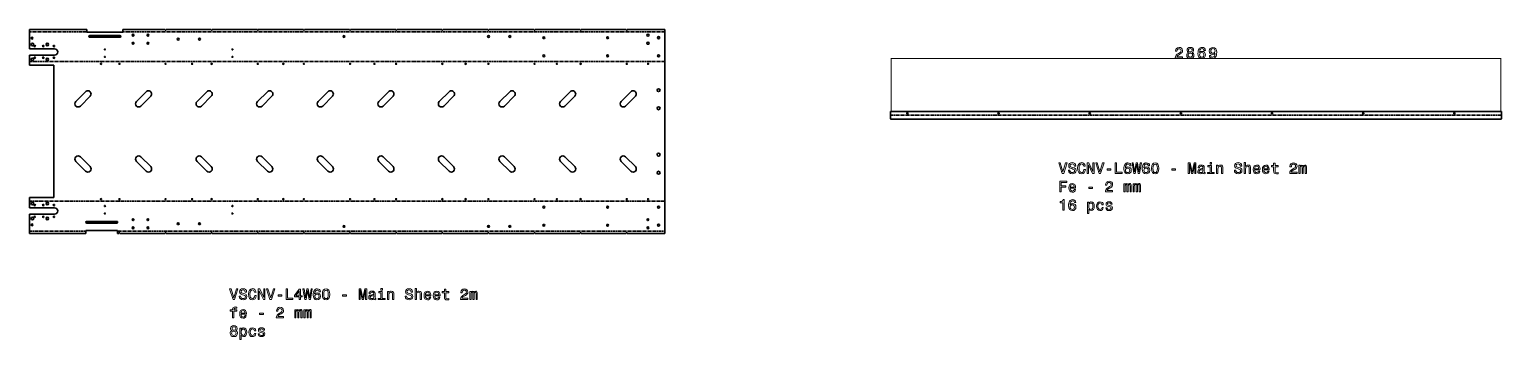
# Model space of a CAD drawing. Extents: x -6853 to 6025, y 489 to 1946.
# Drawn here: x -900 to 6025, y 489 to 1946 of the extents above; entities that cross this region are included whole.
import ezdxf

# ---------------------------------------------------------------- set-up
doc = ezdxf.new("R2010")
doc.units = 0
doc.linetypes.add('AXES', pattern=[24, 15, -3, 3, -3])

msp = doc.modelspace()

# ---------------------------------------------------------------- linework, layer by layer
at = {"color": 7, "lineweight": 35}
for p, q in [((-900.5, 1945.9), (-900.5, 1855.3)), ((-900.5, 1945.9), (-630.5, 1945.9)), ((-460.5, 1945.9), (-262.3, 1945.9)), ((-257.7, 1945.9), (-45.3, 1945.9)), ((-40.7, 1945.9), (171.7, 1945.9)), ((176.3, 1945.9), (388.7, 1945.9)), ((393.3, 1945.9), (605.7, 1945.9)), ((610.3, 1945.9), (822.7, 1945.9)), ((827.3, 1945.9), (1039.7, 1945.9)), ((1044.3, 1945.9), (1256.7, 1945.9)), ((1261.3, 1945.9), (1473.7, 1945.9)), ((1478.3, 1945.9), (1690.7, 1945.9)), ((1695.3, 1945.9), (1907.7, 1945.9)), ((1912.3, 1945.9), (2089.5, 1945.9)), ((2089.5, 987.3), (2089.5, 1945.9)), ((-630.5, 1932.8), (-460.5, 1932.8)), ((-616.2, 1917.8), (-474.8, 1917.8)), ((-616.2, 1909.3), (-474.8, 1909.3)), ((-900.5, 1855.3), (-782.5, 1855.3)), ((-900.5, 1825.3), (-782.5, 1825.3)), ((-900.5, 1825.3), (-900.5, 1777.6)), ((-900.5, 1777.6), (-785.5, 1777.6)), ((-785.5, 1777.6), (-785.5, 1155.6)), ((-682.1, 1607.2), (-636.1, 1653.2)), ((-660.9, 1586), (-614.9, 1632)), ((-397.1, 1607.2), (-351.1, 1653.2)), ((-375.9, 1586), (-329.9, 1632)), ((-112.1, 1607.2), (-66.1, 1653.2)), ((-90.9, 1586), (-44.9, 1632)), ((172.9, 1607.2), (218.9, 1653.2)), ((194.1, 1586), (240.1, 1632)), ((457.9, 1607.2), (503.9, 1653.2)), ((479.1, 1586), (525.1, 1632)), ((742.9, 1607.2), (788.9, 1653.2)), ((764.1, 1586), (810.1, 1632)), ((1027.9, 1607.2), (1073.9, 1653.2)), ((1049.1, 1586), (1095.1, 1632)), ((1312.9, 1607.2), (1358.9, 1653.2)), ((1334.1, 1586), (1380.1, 1632)), ((1597.9, 1607.2), (1643.9, 1653.2)), ((1619.1, 1586), (1665.1, 1632)), ((1882.9, 1607.2), (1928.9, 1653.2)), ((1904.1, 1586), (1950.1, 1632)), ((3150.4, 1558.2), (3150.4, 1528)), ((6022.4, 1561.2), (3153.4, 1561.2)), ((6022.4, 1525), (3153.4, 1525)), ((6025.4, 1528), (6025.4, 1558.2)), ((-682.1, 1326), (-636.1, 1280)), ((-660.9, 1347.2), (-614.9, 1301.2)), ((-397.1, 1326), (-351.1, 1280)), ((-375.9, 1347.2), (-329.9, 1301.2)), ((-112.1, 1326), (-66.1, 1280)), ((-90.9, 1347.2), (-44.9, 1301.2)), ((172.9, 1326), (218.9, 1280)), ((194.1, 1347.2), (240.1, 1301.2)), ((457.9, 1326), (503.9, 1280)), ((479.1, 1347.2), (525.1, 1301.2)), ((742.9, 1326), (788.9, 1280)), ((764.1, 1347.2), (810.1, 1301.2)), ((1027.9, 1326), (1073.9, 1280)), ((1049.1, 1347.2), (1095.1, 1301.2)), ((1312.9, 1326), (1358.9, 1280)), ((1334.1, 1347.2), (1380.1, 1301.2)), ((1597.9, 1326), (1643.9, 1280)), ((1619.1, 1347.2), (1665.1, 1301.2)), ((1882.9, 1326), (1928.9, 1280)), ((1904.1, 1347.2), (1950.1, 1301.2)), ((-900.5, 1155.6), (-785.5, 1155.6)), ((-900.5, 1155.6), (-900.5, 1107.9)), ((-900.5, 1107.9), (-782.5, 1107.9)), ((-900.5, 1077.9), (-782.5, 1077.9)), ((-900.5, 1077.9), (-900.5, 987.3)), ((-631.2, 1043.9), (-489.8, 1043.9)), ((-900.5, 987.3), (-635.5, 987.3)), ((-485.5, 1000.4), (-635.5, 1000.4)), ((-631.2, 1035.4), (-489.8, 1035.4)), ((-262.3, 987.3), (-474.7, 987.3)), ((-45.3, 987.3), (-257.7, 987.3)), ((171.7, 987.3), (-40.7, 987.3)), ((388.7, 987.3), (176.3, 987.3)), ((605.7, 987.3), (393.3, 987.3)), ((822.7, 987.3), (610.3, 987.3)), ((1039.7, 987.3), (827.3, 987.3)), ((1256.7, 987.3), (1044.3, 987.3)), ((1473.7, 987.3), (1261.3, 987.3)), ((1690.7, 987.3), (1478.3, 987.3)), ((1907.7, 987.3), (1695.3, 987.3)), ((2089.5, 987.3), (1912.3, 987.3))]:
    msp.add_line(p, q, dxfattribs=at)
at = {"color": 7, "lineweight": 35, "ltscale": 0.329086}
for p, q in [((-630.5, 1932.8), (-630.5, 1945.9)), ((-460.5, 1945.9), (-460.5, 1932.8)), ((-635.5, 987.3), (-635.5, 1000.4)), ((-485.5, 1000.4), (-485.5, 987.3))]:
    msp.add_line(p, q, dxfattribs=at)
at = {"color": 1, "linetype": 'AXES', "lineweight": 35}
for p, q in [((-630.5, 1934.8), (-900.5, 1934.8)), ((2089.5, 1934.8), (-460.5, 1934.8)), ((2089.5, 1794.7), (-900.5, 1794.7)), ((3150.4, 1543.1), (6025.4, 1543.1)), ((-900.5, 1138.5), (2089.5, 1138.5)), ((-900.5, 998.4), (-635.5, 998.4)), ((-485.5, 998.4), (2089.5, 998.4))]:
    msp.add_line(p, q, dxfattribs=at)
at = {"color": 7, "lineweight": 13}
for p, q in [((3153.4, 1560.2), (3153.4, 1811.3)), ((3153.4, 1809.3), (6022.4, 1809.3)), ((6022.4, 1560.2), (6022.4, 1811.3))]:
    msp.add_line(p, q, dxfattribs=at)
at = {"color": 7, "lineweight": 35, "ltscale": 0.155222}
msp.add_line((-479.3, 987.3), (-485.5, 987.3), dxfattribs=at)
at = {"color": 7, "lineweight": 13}
for points in [[(3155.3, 1809.8), (3153.4, 1809.3), (3155.3, 1808.7)], [(6020.5, 1808.7), (6022.4, 1809.3), (6020.5, 1809.8)]]:
    msp.add_lwpolyline(points, dxfattribs=at)
for points in [[(4490.3, 1811.3), (4524.6, 1811.3), (4524.6, 1817.5), (4497.5, 1817.5), (4499, 1820.8), (4501.6, 1823.6), (4509.6, 1828.8), (4513.8, 1830.9), (4518.6, 1834), (4522, 1837.6), (4523.9, 1841.9), (4524.6, 1846.7), (4523.4, 1852.8), (4520, 1857.5), (4514.8, 1860.5), (4508.1, 1861.6), (4501.2, 1860.4), (4496, 1857), (4492.6, 1851.6), (4491.4, 1844.5), (4491.4, 1843.5), (4498, 1843.5), (4498, 1844), (4498.6, 1848.9), (4500.6, 1852.5), (4503.7, 1854.8), (4507.8, 1855.6), (4511.9, 1854.9), (4515, 1853.1), (4517.1, 1850.3), (4517.8, 1846.8), (4517.3, 1843.5), (4515.9, 1840.7), (4513.6, 1838.2), (4510.4, 1836), (4506.2, 1833.7), (4499.1, 1829.3), (4494.2, 1824.5), (4491.2, 1818.7), (4490.3, 1811.5)], [(4552.3, 1838.2), (4548.6, 1836.2), (4546.1, 1833.4), (4544.5, 1829.8), (4544, 1825.6), (4545.1, 1819.2), (4548.5, 1814.2), (4553.9, 1811), (4561.2, 1809.8), (4568.5, 1811), (4573.9, 1814.2), (4577.2, 1819.2), (4578.4, 1825.6), (4577.9, 1829.8), (4576.3, 1833.4), (4573.7, 1836.2), (4570.1, 1838.2), (4573, 1839.9), (4575, 1842.3), (4576.3, 1845.2), (4576.7, 1848.7), (4575.5, 1853.8), (4572.5, 1857.9), (4567.6, 1860.6), (4561.2, 1861.6), (4554.7, 1860.6), (4549.8, 1857.9), (4546.7, 1853.8), (4545.7, 1848.7), (4546, 1845.2), (4547.2, 1842.3)], [(4550.9, 1825.7), (4551.6, 1829.6), (4553.6, 1832.4), (4556.9, 1834.3), (4561.2, 1835), (4565.5, 1834.3), (4568.7, 1832.4), (4570.8, 1829.6), (4571.5, 1825.7), (4570.8, 1821.6), (4568.7, 1818.5), (4565.5, 1816.5), (4561.2, 1815.9), (4556.9, 1816.5), (4553.6, 1818.5), (4551.6, 1821.6)], [(4552.5, 1848.1), (4553.1, 1851.3), (4554.8, 1853.8), (4557.5, 1855.3), (4561.2, 1855.9), (4564.8, 1855.3), (4567.6, 1853.8), (4569.3, 1851.3), (4569.9, 1848.1), (4569.3, 1844.9), (4567.6, 1842.4), (4564.8, 1840.7), (4561.2, 1840.2), (4557.5, 1840.8), (4554.8, 1842.4), (4553.1, 1844.9)], [(4631.9, 1847.8), (4630.5, 1853.6), (4627.3, 1857.9), (4622.4, 1860.7), (4616.1, 1861.6), (4611.8, 1861.1), (4608.2, 1859.7), (4604.9, 1857.5), (4602.2, 1854.3), (4600, 1850.4), (4598.4, 1845.5), (4597.4, 1839.9), (4597.1, 1833.4), (4598.3, 1823.2), (4601.8, 1815.8), (4607.5, 1811.3), (4615.3, 1809.8), (4622.3, 1811.1), (4627.6, 1814.5), (4631.1, 1819.8), (4632.3, 1826.6), (4631.1, 1833.4), (4627.8, 1838.7), (4622.7, 1842), (4616.3, 1843.2), (4609.5, 1841.7), (4604.4, 1837.6), (4605.4, 1845.5), (4607.7, 1851.2), (4611.3, 1854.6), (4616.2, 1855.8), (4619.8, 1855.2), (4622.5, 1853.7), (4624.3, 1851.2), (4625.2, 1847.8)], [(4625.3, 1826.5), (4624.5, 1822), (4622.5, 1818.5), (4619.3, 1816.2), (4615.2, 1815.5), (4611, 1816.2), (4607.7, 1818.5), (4605.7, 1821.9), (4605, 1826.5), (4605.7, 1830.9), (4607.7, 1834.3), (4611.1, 1836.5), (4615.5, 1837.3), (4619.4, 1836.5), (4622.5, 1834.4), (4624.5, 1831)], [(4650.7, 1823.6), (4651.7, 1818), (4654.8, 1813.6), (4659.7, 1810.8), (4666.2, 1809.8), (4670.5, 1810.3), (4674.3, 1811.6), (4677.5, 1813.8), (4680.3, 1817), (4682.4, 1821), (4684, 1825.9), (4685, 1831.5), (4685.3, 1838), (4684.1, 1848.1), (4680.6, 1855.6), (4674.9, 1860), (4667.2, 1861.6), (4660.2, 1860.3), (4654.8, 1856.9), (4651.4, 1851.5), (4650.2, 1844.8), (4651.4, 1837.9), (4654.8, 1832.7), (4659.8, 1829.3), (4666.2, 1828.3), (4673, 1829.6), (4678.1, 1833.8), (4677, 1825.8), (4674.7, 1820.1), (4671.1, 1816.7), (4666.3, 1815.7), (4662.6, 1816.2), (4659.8, 1817.7), (4658, 1820.3), (4657.3, 1823.6)], [(4657.2, 1844.9), (4657.9, 1849.4), (4660, 1852.9), (4663.1, 1855.1), (4667.2, 1855.9), (4671.5, 1855.1), (4674.7, 1852.9), (4676.7, 1849.4), (4677.5, 1845), (4676.7, 1840.4), (4674.7, 1837), (4671.4, 1835), (4667, 1834.2), (4663.1, 1835), (4660, 1837), (4657.9, 1840.4)], [(3974.6, 1318.9), (3962.1, 1276.3), (3949.2, 1318.9), (3942.3, 1318.9), (3958.5, 1268.8), (3965.7, 1268.8), (3981.5, 1318.9)], [(3994.1, 1285.3), (3987.5, 1285.3), (3989, 1277.6), (3992.6, 1272), (3998.1, 1268.6), (4005.6, 1267.4), (4013, 1268.6), (4018.6, 1271.7), (4022.1, 1276.7), (4023.4, 1283.3), (4022.3, 1289.2), (4019.3, 1293), (4014.4, 1295.5), (4007.8, 1297.4), (4002.2, 1298.8), (3998.5, 1300.3), (3996.5, 1302.6), (3995.8, 1306.3), (3996.5, 1309.5), (3998.3, 1311.9), (4001.2, 1313.6), (4005.2, 1314.2), (4009.2, 1313.5), (4012.4, 1311.5), (4014.5, 1308.3), (4015.5, 1303.9), (4022, 1303.9), (4022, 1304), (4020.9, 1310.8), (4017.5, 1315.8), (4012.2, 1319), (4005, 1320.1), (3998.5, 1319), (3993.4, 1316), (3990.2, 1311.3), (3989, 1305.2), (3990, 1299.8), (3992.7, 1296.2), (3997, 1293.7), (4002.9, 1291.8), (4008.8, 1290.2), (4013.2, 1288.6), (4015.8, 1286.3), (4016.8, 1282.5), (4015.9, 1278.7), (4013.7, 1275.8), (4010.3, 1274), (4005.9, 1273.5), (4001, 1274.3), (3997.2, 1276.6), (3994.9, 1280.3)], [(4060.5, 1287.4), (4059.1, 1281.3), (4056.7, 1277), (4053.4, 1274.3), (4049.5, 1273.5), (4044.8, 1274.8), (4041.1, 1278.7), (4038.7, 1285), (4037.9, 1293.8), (4038.7, 1302.5), (4041, 1308.9), (4044.7, 1312.8), (4049.5, 1314.2), (4052.9, 1313.5), (4055.9, 1311.4), (4058.2, 1308.2), (4059.8, 1303.7), (4066.6, 1303.7), (4064.5, 1310.6), (4060.7, 1315.8), (4055.6, 1319), (4049.5, 1320.2), (4041.8, 1318.4), (4036, 1313.3), (4032.3, 1305), (4031, 1293.8), (4032.3, 1282.5), (4036, 1274.3), (4041.8, 1269.1), (4049.5, 1267.4), (4056.2, 1268.8), (4061.6, 1272.6), (4065.4, 1278.9), (4067.4, 1287.4)], [(4075.8, 1268.8), (4081.8, 1268.8), (4081.8, 1309.8), (4100.9, 1268.8), (4108.6, 1268.8), (4108.6, 1318.8), (4102.6, 1318.8), (4102.6, 1277.8), (4083.6, 1318.8), (4075.8, 1318.8)], [(4148.1, 1318.9), (4135.6, 1276.3), (4122.7, 1318.9), (4115.8, 1318.9), (4132, 1268.8), (4139.2, 1268.8), (4155, 1318.9)], [(4207.7, 1268.8), (4239.8, 1268.8), (4239.8, 1274.8), (4214.3, 1274.8), (4214.3, 1318.8), (4207.7, 1318.8)], [(4283, 1305.3), (4281.6, 1311.2), (4278.4, 1315.5), (4273.5, 1318.2), (4267.2, 1319.1), (4262.9, 1318.6), (4259.3, 1317.3), (4256, 1315), (4253.3, 1311.9), (4251.1, 1307.9), (4249.5, 1303.1), (4248.5, 1297.4), (4248.3, 1291), (4249.4, 1280.7), (4252.9, 1273.3), (4258.6, 1268.9), (4266.4, 1267.3), (4273.4, 1268.6), (4278.7, 1272), (4282.2, 1277.4), (4283.4, 1284.1), (4282.2, 1291), (4278.9, 1296.2), (4273.8, 1299.6), (4267.4, 1300.7), (4260.6, 1299.3), (4255.5, 1295.2), (4256.5, 1303.1), (4258.8, 1308.8), (4262.4, 1312.2), (4267.3, 1313.3), (4270.9, 1312.7), (4273.6, 1311.2), (4275.4, 1308.7), (4276.3, 1305.3)], [(4295.4, 1268.8), (4301.8, 1268.8), (4309, 1312.2), (4316.4, 1268.8), (4322.5, 1268.8), (4331.2, 1318.9), (4325.5, 1318.9), (4319.3, 1276.3), (4312.2, 1318.9), (4305.9, 1318.9), (4298.9, 1276.3), (4292.7, 1318.9), (4286.8, 1318.9)], [(4369.7, 1305.3), (4368.4, 1311.2), (4365.2, 1315.5), (4360.3, 1318.2), (4353.9, 1319.1), (4349.7, 1318.6), (4346, 1317.3), (4342.8, 1315), (4340, 1311.9), (4337.9, 1307.9), (4336.3, 1303.1), (4335.3, 1297.4), (4335, 1291), (4336.1, 1280.7), (4339.7, 1273.3), (4345.4, 1268.9), (4353.2, 1267.3), (4360.1, 1268.6), (4365.5, 1272), (4368.9, 1277.4), (4370.2, 1284.1), (4368.9, 1291), (4365.6, 1296.2), (4360.5, 1299.6), (4354.2, 1300.7), (4347.3, 1299.3), (4342.2, 1295.2), (4343.3, 1303.1), (4345.6, 1308.8), (4349.1, 1312.2), (4354, 1313.3), (4357.6, 1312.7), (4360.4, 1311.2), (4362.2, 1308.7), (4363.1, 1305.3)], [(4378.4, 1293.2), (4379.5, 1281.9), (4382.9, 1273.8), (4388.3, 1268.9), (4395.8, 1267.3), (4403.2, 1268.9), (4408.6, 1273.8), (4411.9, 1281.9), (4413.1, 1293.2), (4411.9, 1304.5), (4410.6, 1308.9), (4408.6, 1312.6), (4403.2, 1317.5), (4395.8, 1319.1), (4388.3, 1317.5), (4382.9, 1312.5), (4379.5, 1304.5)], [(4551.3, 1268.8), (4556.8, 1268.8), (4556.8, 1314.2), (4566.2, 1268.8), (4572.4, 1268.8), (4581.7, 1314.2), (4581.7, 1268.8), (4587.3, 1268.8), (4587.3, 1318.8), (4578.5, 1318.8), (4569.3, 1274.7), (4560.1, 1318.8), (4551.3, 1318.8)], [(4660.7, 1320.5), (4654, 1320.5), (4654, 1313.3), (4660.7, 1313.3)], [(4774.8, 1285.3), (4768.2, 1285.3), (4769.6, 1277.6), (4773.3, 1272), (4778.8, 1268.6), (4786.3, 1267.4), (4793.7, 1268.6), (4799.3, 1271.7), (4802.8, 1276.7), (4804.1, 1283.3), (4803, 1289.2), (4800, 1293), (4795.1, 1295.5), (4788.5, 1297.4), (4782.9, 1298.8), (4779.2, 1300.3), (4777.1, 1302.6), (4776.5, 1306.3), (4777.1, 1309.5), (4779, 1311.9), (4781.9, 1313.6), (4785.9, 1314.2), (4789.9, 1313.5), (4793.1, 1311.5), (4795.2, 1308.3), (4796.2, 1303.9), (4802.7, 1303.9), (4802.7, 1304), (4801.6, 1310.8), (4798.2, 1315.8), (4792.8, 1319), (4785.6, 1320.1), (4779.2, 1319), (4774.1, 1316), (4770.9, 1311.3), (4769.7, 1305.2), (4770.7, 1299.8), (4773.4, 1296.2), (4777.7, 1293.7), (4783.6, 1291.8), (4789.5, 1290.2), (4793.9, 1288.6), (4796.5, 1286.3), (4797.5, 1282.5), (4796.6, 1278.7), (4794.4, 1275.8), (4791, 1274), (4786.6, 1273.5), (4781.7, 1274.3), (4777.9, 1276.6), (4775.6, 1280.3)], [(4814.6, 1268.8), (4820.9, 1268.8), (4820.9, 1291.1), (4821.6, 1296.2), (4823.7, 1300), (4826.9, 1302.3), (4831.2, 1303.2), (4834.7, 1302.4), (4836.9, 1300.5), (4837.9, 1297.2), (4838.3, 1292.9), (4838.3, 1268.8), (4844.6, 1268.8), (4844.6, 1294.2), (4844.4, 1299.3), (4843.1, 1303.6), (4838.8, 1307.5), (4832.2, 1308.8), (4828.6, 1308.3), (4825.5, 1307), (4822.9, 1304.8), (4820.9, 1301.9), (4820.9, 1320.5), (4814.6, 1320.5)], [(4953.2, 1300.8), (4953.2, 1281.4), (4953.7, 1275.1), (4955.7, 1270.8), (4959.7, 1268.3), (4966.6, 1267.4), (4974, 1267.8), (4974, 1273.3), (4968.6, 1272.8), (4963.6, 1273.4), (4960.9, 1275.2), (4959.8, 1278.2), (4959.6, 1282.5), (4959.6, 1300.8), (4974, 1300.8), (4974, 1306.2), (4959.6, 1306.2), (4959.6, 1317.5), (4953.2, 1317.5), (4953.2, 1306.2), (4942.3, 1306.2), (4942.3, 1300.8)], [(5028.8, 1268.8), (5063.2, 1268.8), (5063.2, 1275), (5036, 1275), (5037.5, 1278.4), (5040.1, 1281.2), (5048.1, 1286.3), (5052.4, 1288.5), (5057.1, 1291.6), (5060.5, 1295.2), (5062.4, 1299.4), (5063.2, 1304.2), (5061.9, 1310.3), (5058.6, 1315), (5053.4, 1318.1), (5046.7, 1319.1), (5039.8, 1317.9), (5034.5, 1314.5), (5031.1, 1309.1), (5030, 1302), (5030, 1301), (5036.5, 1301), (5036.5, 1301.6), (5037.2, 1306.5), (5039.1, 1310.1), (5042.2, 1312.4), (5046.3, 1313.2), (5050.5, 1312.4), (5053.6, 1310.6), (5055.6, 1307.8), (5056.3, 1304.3), (5055.8, 1301), (5054.4, 1298.2), (5052.1, 1295.7), (5049, 1293.6), (5044.7, 1291.3), (5037.7, 1286.8), (5032.7, 1282), (5029.7, 1276.3), (5028.8, 1269)], [(4170.2, 1285.3), (4187.7, 1285.3), (4187.7, 1291), (4170.2, 1291)], [(4276.4, 1284.1), (4275.6, 1279.5), (4273.6, 1276.1), (4270.4, 1273.8), (4266.3, 1273), (4262.1, 1273.8), (4258.8, 1276), (4256.8, 1279.5), (4256.1, 1284), (4256.8, 1288.5), (4258.8, 1291.8), (4262.2, 1294), (4266.6, 1294.8), (4270.5, 1294), (4273.6, 1291.9), (4275.6, 1288.5)], [(4363.2, 1284.1), (4362.4, 1279.5), (4360.4, 1276.1), (4357.1, 1273.8), (4353.1, 1273), (4348.8, 1273.8), (4345.6, 1276), (4343.5, 1279.5), (4342.8, 1284), (4343.6, 1288.5), (4345.6, 1291.8), (4348.9, 1294), (4353.4, 1294.8), (4357.3, 1294), (4360.4, 1291.9), (4362.4, 1288.5)], [(4385.4, 1293.2), (4385.9, 1301.9), (4387.7, 1308.2), (4391, 1311.9), (4395.8, 1313.2), (4400.6, 1311.9), (4403.8, 1308.2), (4405.6, 1301.9), (4406.2, 1293.2), (4405.6, 1284.4), (4403.8, 1278.2), (4400.6, 1274.5), (4395.8, 1273.3), (4391, 1274.5), (4387.7, 1278.2), (4385.9, 1284.4)], [(4473.8, 1285.3), (4491.3, 1285.3), (4491.3, 1291), (4473.8, 1291)], [(4620.7, 1273.8), (4620.7, 1273.6), (4621.1, 1271.2), (4622.2, 1269.4), (4626.7, 1268.1), (4630.2, 1268.6), (4630.2, 1273.5), (4628.7, 1273.3), (4626.7, 1274.3), (4626.3, 1277.1), (4626.3, 1297.2), (4625.5, 1302.3), (4623, 1305.9), (4618.6, 1308.1), (4612.4, 1308.8), (4606.3, 1308), (4601.9, 1305.5), (4599, 1301.7), (4598.1, 1296.7), (4598.1, 1296.2), (4603.8, 1296.2), (4604.3, 1299.3), (4605.9, 1301.4), (4608.5, 1302.7), (4612.2, 1303.2), (4615.7, 1302.9), (4618.2, 1301.8), (4619.7, 1299.9), (4620.2, 1297.3), (4619.9, 1294.3), (4618.8, 1292.8), (4615.9, 1292.1), (4610.5, 1291.5), (4604.3, 1290.2), (4599.9, 1287.9), (4597.3, 1284.3), (4596.5, 1278.9), (4597.2, 1274.2), (4599.5, 1270.7), (4603.1, 1268.4), (4608, 1267.6), (4614.8, 1269.1)], [(4620, 1282.3), (4619.1, 1278.6), (4616.8, 1275.7), (4613.4, 1273.8), (4609.1, 1273.2), (4606.4, 1273.5), (4604.4, 1274.7), (4603.2, 1276.7), (4602.9, 1279.5), (4603.2, 1282), (4604.3, 1283.8), (4608.9, 1285.9), (4614.8, 1286.7), (4620, 1288.5)], [(4660.5, 1274.1), (4660.5, 1306.2), (4644.2, 1306.2), (4644.2, 1300.8), (4654.2, 1300.8), (4654.2, 1274.1), (4641.2, 1274.1), (4641.2, 1268.8), (4673.6, 1268.8), (4673.6, 1274.1)], [(4684.5, 1268.8), (4690.8, 1268.8), (4690.8, 1291.1), (4691.5, 1296.2), (4693.6, 1300), (4696.8, 1302.3), (4701.1, 1303.2), (4704.6, 1302.4), (4706.8, 1300.5), (4707.8, 1297.2), (4708.2, 1292.9), (4708.2, 1268.8), (4714.5, 1268.8), (4714.5, 1294.2), (4714.2, 1299.3), (4712.9, 1303.6), (4708.7, 1307.5), (4702.1, 1308.8), (4698.4, 1308.3), (4695.3, 1307), (4692.6, 1304.7), (4690.5, 1301.6), (4690.5, 1307.5), (4684.5, 1307.5)], [(4863.5, 1286.3), (4888.9, 1286.3), (4889, 1289.2), (4887.8, 1297.5), (4884.6, 1303.7), (4879.6, 1307.5), (4872.9, 1308.8), (4866.3, 1307.4), (4861.3, 1303.4), (4858, 1296.8), (4856.9, 1288.2), (4858, 1279.3), (4861.2, 1272.8), (4866.2, 1268.8), (4872.7, 1267.4), (4878.3, 1268.4), (4882.9, 1270.8), (4886.3, 1274.7), (4888.2, 1279.9), (4882, 1279.9), (4880.7, 1277), (4878.8, 1274.8), (4873.5, 1273.1), (4869.4, 1273.9), (4866.3, 1276.4), (4864.2, 1280.5), (4863.5, 1286.1)], [(4863.5, 1291.6), (4864.3, 1296.6), (4866.3, 1300.3), (4869.2, 1302.5), (4873.1, 1303.3), (4876.9, 1302.5), (4879.9, 1300.3), (4881.7, 1296.6), (4882.3, 1291.6)], [(4906.9, 1286.3), (4932.3, 1286.3), (4932.3, 1289.2), (4931.2, 1297.5), (4928, 1303.7), (4923, 1307.5), (4916.3, 1308.8), (4909.7, 1307.4), (4904.7, 1303.4), (4901.4, 1296.8), (4900.3, 1288.2), (4901.3, 1279.3), (4904.6, 1272.8), (4909.6, 1268.8), (4916, 1267.4), (4921.7, 1268.4), (4926.3, 1270.8), (4929.7, 1274.7), (4931.6, 1279.9), (4925.3, 1279.9), (4924, 1277), (4922.2, 1274.8), (4916.8, 1273.1), (4912.7, 1273.9), (4909.6, 1276.4), (4907.6, 1280.5), (4906.9, 1286.1)], [(4906.9, 1291.6), (4907.7, 1296.6), (4909.6, 1300.3), (4912.6, 1302.5), (4916.5, 1303.3), (4920.3, 1302.5), (4923.3, 1300.3), (4925.1, 1296.6), (4925.7, 1291.6)], [(5072.3, 1268.8), (5078.2, 1268.8), (5078.2, 1294.7), (5078.5, 1298.5), (5079.6, 1301.4), (5081.2, 1303), (5083.4, 1303.7), (5085.1, 1303.1), (5086.3, 1301.6), (5086.9, 1299.2), (5087.1, 1295.9), (5087.1, 1268.8), (5092.6, 1268.8), (5092.6, 1294.7), (5092.9, 1298.5), (5094, 1301.3), (5095.7, 1303), (5097.9, 1303.7), (5099.6, 1303.1), (5100.8, 1301.6), (5101.5, 1295.9), (5101.5, 1268.8), (5107.3, 1268.8), (5107.3, 1295.5), (5107, 1301.1), (5105.8, 1305.3), (5103.5, 1307.9), (5099.8, 1308.8), (5095.4, 1307.4), (5092, 1303.2), (5089.3, 1307.3), (5084.9, 1308.8), (5080.7, 1307.4), (5077.9, 1303.4), (5077.9, 1307.5), (5072.3, 1307.5)], [(3947.3, 1182.4), (3954, 1182.4), (3954, 1205.4), (3975.1, 1205.4), (3975.1, 1211.4), (3954, 1211.4), (3954, 1226.4), (3979.9, 1226.4), (3979.9, 1232.4), (3947.3, 1232.4)], [(3996.1, 1199.9), (4021.5, 1199.9), (4021.5, 1202.9), (4020.4, 1211.2), (4017.2, 1217.3), (4012.2, 1221.1), (4005.5, 1222.5), (3998.9, 1221), (3993.9, 1217), (3990.6, 1210.4), (3989.5, 1201.8), (3990.5, 1192.9), (3993.8, 1186.4), (3998.8, 1182.4), (4005.2, 1181), (4010.9, 1182), (4015.5, 1184.4), (4018.9, 1188.3), (4020.8, 1193.5), (4014.5, 1193.5), (4013.2, 1190.6), (4011.4, 1188.5), (4006, 1186.7), (4001.9, 1187.5), (3998.8, 1190), (3996.8, 1194.1), (3996.1, 1199.7)], [(3996.1, 1205.2), (3996.9, 1210.2), (3998.8, 1213.9), (4001.8, 1216.1), (4005.7, 1216.9), (4009.5, 1216.1), (4012.4, 1213.9), (4014.2, 1210.2), (4014.9, 1205.2)], [(4083.5, 1198.9), (4100.9, 1198.9), (4100.9, 1204.6), (4083.5, 1204.6)], [(4161.4, 1182.4), (4195.7, 1182.4), (4195.7, 1188.6), (4168.6, 1188.6), (4170.1, 1192), (4172.7, 1194.8), (4180.7, 1199.9), (4184.9, 1202.1), (4189.7, 1205.2), (4193.1, 1208.8), (4195, 1213), (4195.7, 1217.9), (4194.5, 1223.9), (4191.1, 1228.7), (4185.9, 1231.7), (4179.2, 1232.8), (4172.3, 1231.5), (4167.1, 1228.2), (4163.7, 1222.8), (4162.5, 1215.6), (4162.5, 1214.6), (4169.1, 1214.6), (4169.1, 1215.2), (4169.7, 1220.1), (4171.7, 1223.7), (4174.8, 1226), (4178.9, 1226.8), (4183, 1226.1), (4186.1, 1224.3), (4188.2, 1221.5), (4188.9, 1217.9), (4188.4, 1214.6), (4187, 1211.8), (4184.7, 1209.3), (4181.5, 1207.2), (4177.3, 1204.9), (4170.2, 1200.4), (4165.3, 1195.7), (4162.3, 1189.9), (4161.4, 1182.6)], [(4248.3, 1182.4), (4254.1, 1182.4), (4254.1, 1208.3), (4254.4, 1212.2), (4255.5, 1215), (4257.2, 1216.6), (4259.3, 1217.3), (4261.1, 1216.7), (4262.2, 1215.3), (4262.8, 1212.8), (4263, 1209.6), (4263, 1182.4), (4268.5, 1182.4), (4268.5, 1208.3), (4268.9, 1212.1), (4269.9, 1214.9), (4271.7, 1216.6), (4273.8, 1217.3), (4275.6, 1216.7), (4276.7, 1215.3), (4277.4, 1209.6), (4277.4, 1182.4), (4283.3, 1182.4), (4283.3, 1209.1), (4282.9, 1214.7), (4281.8, 1218.9), (4279.4, 1221.5), (4275.7, 1222.5), (4271.3, 1221), (4267.9, 1216.8), (4265.3, 1220.9), (4260.8, 1222.5), (4256.7, 1221), (4253.9, 1217), (4253.9, 1221.1), (4248.3, 1221.1)], [(4291.6, 1182.4), (4297.5, 1182.4), (4297.5, 1208.3), (4297.8, 1212.2), (4298.9, 1215), (4300.6, 1216.6), (4302.7, 1217.3), (4304.4, 1216.7), (4305.6, 1215.3), (4306.2, 1212.8), (4306.4, 1209.6), (4306.4, 1182.4), (4311.9, 1182.4), (4311.9, 1208.3), (4312.2, 1212.1), (4313.3, 1214.9), (4315, 1216.6), (4317.2, 1217.3), (4318.9, 1216.7), (4320.1, 1215.3), (4320.8, 1209.6), (4320.8, 1182.4), (4326.6, 1182.4), (4326.6, 1209.1), (4326.3, 1214.7), (4325.1, 1218.9), (4322.8, 1221.5), (4319.1, 1222.5), (4314.7, 1221), (4311.3, 1216.8), (4308.6, 1220.9), (4304.2, 1222.5), (4300.1, 1221), (4297.2, 1217), (4297.2, 1221.1), (4291.6, 1221.1)], [(3960.8, 1096), (3967.3, 1096), (3967.3, 1146.4), (3962.4, 1146.4), (3961.1, 1142), (3958.6, 1139), (3954.6, 1137.3), (3949.1, 1136.7), (3949.1, 1131.6), (3960.8, 1131.6)], [(4022.7, 1132.5), (4021.4, 1138.4), (4018.2, 1142.7), (4013.3, 1145.4), (4007, 1146.4), (4002.7, 1145.9), (3999, 1144.5), (3995.8, 1142.3), (3993.1, 1139.1), (3990.9, 1135.1), (3989.3, 1130.3), (3988.3, 1124.6), (3988, 1118.2), (3989.2, 1108), (3992.7, 1100.6), (3998.4, 1096.1), (4006.2, 1094.6), (4013.2, 1095.9), (4018.5, 1099.3), (4022, 1104.6), (4023.2, 1111.4), (4022, 1118.2), (4018.6, 1123.5), (4013.5, 1126.8), (4007.2, 1127.9), (4000.3, 1126.5), (3995.2, 1122.4), (3996.3, 1130.3), (3998.6, 1136), (4002.1, 1139.4), (4007, 1140.5), (4010.6, 1140), (4013.4, 1138.5), (4015.2, 1135.9), (4016.1, 1132.5)], [(4016.2, 1111.3), (4015.4, 1106.8), (4013.4, 1103.3), (4010.1, 1101), (4006.1, 1100.3), (4001.9, 1101), (3998.6, 1103.2), (3996.5, 1106.7), (3995.9, 1111.2), (3996.6, 1115.7), (3998.6, 1119.1), (4001.9, 1121.2), (4006.4, 1122), (4010.3, 1121.2), (4013.4, 1119.1), (4015.4, 1115.8)], [(4083.3, 1128.7), (4083.3, 1134.7), (4076.9, 1134.7), (4076.9, 1081), (4083.3, 1081), (4083.3, 1101.9), (4085.5, 1098.5), (4088, 1096.3), (4094.4, 1094.7), (4100.4, 1096), (4105.2, 1100.1), (4108.3, 1106.6), (4109.4, 1115.4), (4108.3, 1124.1), (4105.2, 1130.6), (4100.4, 1134.6), (4094.4, 1136.1), (4090.9, 1135.6), (4087.9, 1134.3), (4085.4, 1132)], [(4093.3, 1100.3), (4089, 1101.3), (4085.9, 1104.2), (4084, 1108.8), (4083.3, 1115.4), (4084, 1121.9), (4085.9, 1126.6), (4089, 1129.4), (4093.3, 1130.4), (4097.2, 1129.4), (4100.3, 1126.5), (4102.2, 1121.8), (4102.9, 1115.4), (4102.2, 1108.9), (4100.3, 1104.2), (4097.2, 1101.3)], [(4145.3, 1121.9), (4151.6, 1121.9), (4150.3, 1127.6), (4147.2, 1132.2), (4142.3, 1135), (4136.1, 1136.1), (4129.2, 1134.6), (4123.9, 1130.6), (4120.6, 1124), (4119.4, 1115.3), (4120.5, 1106.5), (4123.8, 1100.1), (4128.9, 1096), (4135.9, 1094.7), (4142.1, 1095.7), (4146.9, 1098.8), (4150.2, 1103.5), (4151.6, 1109.9), (4145.6, 1109.9), (4144.5, 1105.8), (4142.5, 1102.8), (4139.6, 1100.9), (4136.1, 1100.3), (4131.7, 1101.3), (4128.5, 1104.2), (4126.6, 1108.8), (4125.9, 1115.5), (4126.6, 1122), (4128.6, 1126.6), (4131.8, 1129.5), (4136.1, 1130.5), (4139.8, 1129.9), (4142.6, 1128.2), (4144.5, 1125.5)], [(4183, 1118.6), (4176.9, 1120), (4172.3, 1121.7), (4170.8, 1125.1), (4171.2, 1127.4), (4172.7, 1129.2), (4175.2, 1130.2), (4178.7, 1130.7), (4182.1, 1130.2), (4184.8, 1128.9), (4186.5, 1127), (4187.2, 1124.4), (4193.4, 1124.4), (4193.4, 1124.6), (4192.3, 1129.2), (4189.4, 1132.9), (4184.8, 1135.2), (4178.7, 1136.1), (4172.6, 1135.2), (4168.1, 1132.8), (4165.3, 1129.3), (4164.5, 1124.8), (4165.1, 1120.5), (4167.1, 1117.5), (4170.4, 1115.3), (4175.3, 1113.8), (4182.3, 1112.1), (4186.7, 1110.3), (4187.8, 1108.8), (4188.2, 1106.7), (4187.6, 1104), (4185.9, 1102), (4183, 1100.7), (4179.3, 1100.3), (4175.3, 1100.7), (4172.5, 1102.2), (4170.5, 1104.7), (4169.7, 1108.1), (4163.6, 1108.1), (4164.6, 1102.3), (4167.6, 1098.1), (4172.2, 1095.6), (4178.7, 1094.7), (4185.5, 1095.6), (4190.5, 1098.1), (4193.5, 1102.1), (4194.6, 1107.4), (4193.8, 1111.9), (4191.6, 1115), (4187.9, 1117.1)], [(73.7, 726.6), (61.2, 684), (48.3, 726.6), (41.4, 726.6), (57.6, 676.6), (64.8, 676.6), (80.6, 726.6)], [(93.2, 693), (86.6, 693), (88.1, 685.4), (91.7, 679.8), (97.2, 676.4), (104.7, 675.2), (112.1, 676.3), (117.7, 679.5), (121.2, 684.5), (122.5, 691), (121.4, 696.9), (118.4, 700.8), (113.5, 703.3), (106.9, 705.2), (101.3, 706.5), (97.6, 708.1), (95.6, 710.4), (94.9, 714), (95.6, 717.3), (97.4, 719.7), (100.3, 721.4), (104.3, 721.9), (108.3, 721.2), (111.5, 719.3), (113.6, 716), (114.6, 711.6), (121.1, 711.6), (121.1, 711.8), (120, 718.6), (116.6, 723.6), (111.3, 726.8), (104.1, 727.8), (97.6, 726.8), (92.5, 723.7), (89.3, 719.1), (88.1, 713), (89.1, 707.6), (91.8, 703.9), (96.1, 701.5), (102, 699.6), (107.9, 697.9), (112.3, 696.4), (114.9, 694.1), (115.9, 690.3), (115, 686.5), (112.8, 683.6), (109.4, 681.8), (105, 681.2), (100.1, 682), (96.3, 684.3), (94, 688.1)], [(159.6, 695.1), (158.2, 689.1), (155.8, 684.8), (152.5, 682.1), (148.6, 681.2), (143.9, 682.5), (140.2, 686.4), (137.8, 692.8), (137, 701.6), (137.8, 710.3), (140.1, 716.7), (143.8, 720.6), (148.6, 721.9), (152, 721.2), (155, 719.2), (157.3, 716), (158.9, 711.5), (165.7, 711.5), (163.6, 718.3), (159.8, 723.5), (154.7, 726.8), (148.6, 727.9), (140.9, 726.1), (135.1, 721.1), (131.4, 712.8), (130.1, 701.6), (131.4, 690.3), (135.1, 682), (140.9, 676.9), (148.6, 675.2), (155.3, 676.6), (160.7, 680.4), (164.5, 686.6), (166.5, 695.1)], [(174.9, 676.6), (180.9, 676.6), (180.9, 717.5), (200, 676.6), (207.7, 676.6), (207.7, 726.6), (201.7, 726.6), (201.7, 685.6), (182.7, 726.6), (174.9, 726.6)], [(247.2, 726.6), (234.7, 684), (221.8, 726.6), (214.9, 726.6), (231.1, 676.6), (238.3, 676.6), (254.1, 726.6)], [(269.3, 693), (286.8, 693), (286.8, 698.7), (269.3, 698.7)], [(306.8, 676.6), (338.9, 676.6), (338.9, 682.6), (313.4, 682.6), (313.4, 726.6), (306.8, 726.6)], [(368.8, 676.6), (375.2, 676.6), (375.2, 688.9), (382.4, 688.9), (382.4, 694.7), (375.2, 694.7), (375.2, 725.5), (368.7, 725.5), (346.8, 695.3), (346.8, 688.9), (368.8, 688.9)], [(352.8, 694.7), (368.8, 717.1), (368.8, 694.7)], [(394.5, 676.6), (400.9, 676.6), (408.1, 719.9), (415.5, 676.6), (421.6, 676.6), (430.4, 726.6), (424.6, 726.6), (418.4, 684), (411.3, 726.6), (405, 726.6), (398, 684), (391.8, 726.6), (385.9, 726.6)], [(468.8, 713.1), (467.5, 718.9), (464.3, 723.2), (459.4, 726), (453, 726.9), (448.8, 726.4), (445.1, 725), (441.9, 722.8), (439.1, 719.6), (437, 715.7), (435.4, 710.8), (434.4, 705.2), (434.1, 698.7), (435.2, 688.5), (438.8, 681.1), (444.5, 676.6), (452.3, 675.1), (459.2, 676.4), (464.6, 679.8), (468, 685.1), (469.3, 691.9), (468, 698.7), (464.7, 704), (459.6, 707.3), (453.3, 708.5), (446.4, 707), (441.3, 702.9), (442.4, 710.8), (444.7, 716.5), (448.2, 719.9), (453.1, 721.1), (456.7, 720.5), (459.5, 719), (461.3, 716.5), (462.2, 713.1)], [(462.3, 691.8), (461.5, 687.3), (459.5, 683.8), (456.2, 681.5), (452.2, 680.8), (447.9, 681.5), (444.7, 683.8), (442.6, 687.2), (441.9, 691.8), (442.7, 696.2), (444.7, 699.6), (448, 701.8), (452.5, 702.6), (456.4, 701.8), (459.5, 699.7), (461.5, 696.3)], [(477.5, 701), (478.6, 689.7), (482, 681.6), (487.4, 676.7), (494.9, 675.1), (502.3, 676.7), (507.7, 681.6), (511, 689.7), (512.2, 701), (511, 712.2), (509.7, 716.7), (507.7, 720.4), (502.3, 725.3), (494.9, 726.9), (487.4, 725.3), (482, 720.3), (478.6, 712.2)], [(484.5, 701), (485, 709.7), (486.8, 716), (490.1, 719.6), (494.9, 720.9), (499.7, 719.6), (502.9, 716), (504.7, 709.7), (505.3, 701), (504.7, 692.2), (502.9, 685.9), (499.7, 682.2), (494.9, 681), (490.1, 682.2), (486.8, 685.9), (485, 692.2)], [(572.9, 693), (590.4, 693), (590.4, 698.7), (572.9, 698.7)], [(650.4, 676.6), (655.9, 676.6), (655.9, 721.9), (665.3, 676.6), (671.5, 676.6), (680.8, 721.9), (680.8, 676.6), (686.4, 676.6), (686.4, 726.6), (677.6, 726.6), (668.4, 682.5), (659.2, 726.6), (650.4, 726.6)], [(719.8, 681.6), (719.8, 681.4), (720.2, 678.9), (721.3, 677.2), (725.8, 675.8), (729.3, 676.4), (729.3, 681.3), (727.8, 681.1), (725.8, 682), (725.5, 684.9), (725.5, 704.9), (724.6, 710.1), (722.1, 713.7), (717.7, 715.8), (711.5, 716.6), (705.4, 715.7), (701, 713.3), (698.1, 709.5), (697.2, 704.4), (697.2, 704), (702.9, 704), (703.4, 707), (705, 709.2), (707.6, 710.5), (711.3, 711), (714.8, 710.6), (717.3, 709.5), (718.8, 707.7), (719.3, 705.1), (719, 702.1), (717.9, 700.5), (715, 699.8), (709.6, 699.2), (703.4, 697.9), (699, 695.6), (696.4, 692), (695.6, 686.7), (696.3, 682), (698.6, 678.4), (702.2, 676.2), (707.2, 675.4), (713.9, 676.9)], [(719.1, 690.1), (718.2, 686.3), (715.9, 683.5), (712.5, 681.6), (708.2, 680.9), (705.5, 681.3), (703.5, 682.5), (702.3, 684.5), (702, 687.3), (702.3, 689.8), (703.4, 691.6), (708, 693.6), (713.9, 694.5), (719.1, 696.2)], [(759.6, 681.9), (759.6, 713.9), (743.3, 713.9), (743.3, 708.5), (753.3, 708.5), (753.3, 681.9), (740.3, 681.9), (740.3, 676.6), (772.7, 676.6), (772.7, 681.9)], [(759.8, 728.3), (753.1, 728.3), (753.1, 721.1), (759.8, 721.1)], [(783.6, 676.6), (789.9, 676.6), (789.9, 698.9), (790.6, 704), (792.7, 707.7), (795.9, 710.1), (800.2, 710.9), (803.7, 710.2), (805.9, 708.3), (806.9, 705), (807.3, 700.7), (807.3, 676.6), (813.6, 676.6), (813.6, 702), (813.3, 707.1), (812.1, 711.3), (807.8, 715.2), (801.2, 716.6), (797.5, 716.1), (794.4, 714.7), (791.7, 712.4), (789.6, 709.3), (789.6, 715.2), (783.6, 715.2)], [(873.9, 693), (867.3, 693), (868.8, 685.4), (872.4, 679.8), (877.9, 676.4), (885.4, 675.2), (892.8, 676.3), (898.4, 679.5), (901.9, 684.5), (903.2, 691), (902.1, 696.9), (899.1, 700.8), (894.2, 703.3), (887.6, 705.2), (882, 706.5), (878.3, 708.1), (876.2, 710.4), (875.6, 714), (876.2, 717.3), (878.1, 719.7), (881, 721.4), (885, 721.9), (889, 721.2), (892.2, 719.3), (894.3, 716), (895.3, 711.6), (901.8, 711.6), (901.8, 711.8), (900.7, 718.6), (897.3, 723.6), (891.9, 726.8), (884.7, 727.8), (878.3, 726.8), (873.2, 723.7), (870, 719.1), (868.8, 713), (869.8, 707.6), (872.5, 703.9), (876.8, 701.5), (882.7, 699.6), (888.6, 697.9), (893, 696.4), (895.6, 694.1), (896.6, 690.3), (895.7, 686.5), (893.5, 683.6), (890.1, 681.8), (885.7, 681.2), (880.8, 682), (877, 684.3), (874.7, 688.1)], [(913.7, 676.6), (920, 676.6), (920, 698.9), (920.7, 704), (922.8, 707.7), (926, 710.1), (930.4, 710.9), (933.8, 710.2), (936, 708.3), (937.1, 705), (937.4, 700.7), (937.4, 676.6), (943.8, 676.6), (943.8, 702), (943.5, 707.1), (942.2, 711.3), (937.9, 715.2), (931.3, 716.6), (927.7, 716.1), (924.6, 714.7), (922, 712.6), (920, 709.6), (920, 728.3), (913.7, 728.3)], [(962.6, 694.1), (988, 694.1), (988.1, 697), (986.9, 705.3), (983.7, 711.5), (978.7, 715.2), (972, 716.6), (965.4, 715.2), (960.4, 711.1), (957.2, 704.6), (956, 695.9), (957.1, 687.1), (960.3, 680.6), (965.3, 676.6), (971.8, 675.2), (977.4, 676.1), (982, 678.6), (985.4, 682.5), (987.3, 687.6), (981.1, 687.6), (979.8, 684.8), (977.9, 682.6), (972.6, 680.9), (968.5, 681.7), (965.4, 684.2), (963.3, 688.3), (962.6, 693.8)], [(962.6, 699.4), (963.4, 704.4), (965.4, 708), (968.3, 710.3), (972.2, 711.1), (976, 710.3), (979, 708), (980.8, 704.4), (981.4, 699.4)], [(1006, 694.1), (1031.4, 694.1), (1031.4, 697), (1030.3, 705.3), (1027.1, 711.5), (1022.1, 715.2), (1015.4, 716.6), (1008.8, 715.2), (1003.8, 711.1), (1000.5, 704.6), (999.4, 695.9), (1000.5, 687.1), (1003.7, 680.6), (1008.7, 676.6), (1015.1, 675.2), (1020.8, 676.1), (1025.4, 678.6), (1028.8, 682.5), (1030.7, 687.6), (1024.4, 687.6), (1023.1, 684.8), (1021.3, 682.6), (1015.9, 680.9), (1011.8, 681.7), (1008.7, 684.2), (1006.7, 688.3), (1006, 693.8)], [(1006, 699.4), (1006.8, 704.4), (1008.7, 708), (1011.7, 710.3), (1015.6, 711.1), (1019.4, 710.3), (1022.4, 708), (1024.2, 704.4), (1024.8, 699.4)], [(1052.3, 708.5), (1052.3, 689.2), (1052.8, 682.9), (1054.8, 678.6), (1058.8, 676), (1065.7, 675.2), (1073.1, 675.5), (1073.1, 681), (1067.7, 680.6), (1062.7, 681.2), (1060, 683), (1058.9, 686), (1058.7, 690.2), (1058.7, 708.5), (1073.1, 708.5), (1073.1, 713.9), (1058.7, 713.9), (1058.7, 725.3), (1052.3, 725.3), (1052.3, 713.9), (1041.4, 713.9), (1041.4, 708.5)], [(1127.9, 676.6), (1162.3, 676.6), (1162.3, 682.7), (1135.1, 682.7), (1136.6, 686.1), (1139.2, 688.9), (1147.2, 694.1), (1151.5, 696.2), (1156.2, 699.3), (1159.6, 702.9), (1161.5, 707.2), (1162.3, 712), (1161, 718), (1157.7, 722.8), (1152.5, 725.8), (1145.8, 726.9), (1138.9, 725.7), (1133.6, 722.3), (1130.2, 716.9), (1129.1, 709.8), (1129.1, 708.8), (1135.6, 708.8), (1135.6, 709.3), (1136.3, 714.2), (1138.2, 717.8), (1141.3, 720.1), (1145.4, 720.9), (1149.6, 720.2), (1152.7, 718.4), (1154.7, 715.6), (1155.4, 712.1), (1154.9, 708.8), (1153.5, 705.9), (1151.2, 703.5), (1148.1, 701.3), (1143.8, 699), (1136.8, 694.6), (1131.8, 689.8), (1128.8, 684), (1127.9, 676.8)], [(1171.4, 676.6), (1177.3, 676.6), (1177.3, 702.4), (1177.6, 706.3), (1178.7, 709.1), (1180.4, 710.8), (1182.5, 711.4), (1184.2, 710.8), (1185.4, 709.4), (1186, 707), (1186.2, 703.7), (1186.2, 676.6), (1191.7, 676.6), (1191.7, 702.4), (1192, 706.2), (1193.1, 709), (1194.8, 710.8), (1197, 711.4), (1198.7, 710.8), (1199.9, 709.4), (1200.6, 703.7), (1200.6, 676.6), (1206.4, 676.6), (1206.4, 703.3), (1206.1, 708.8), (1204.9, 713.1), (1202.6, 715.7), (1198.9, 716.6), (1194.5, 715.2), (1191.1, 711), (1188.4, 715.1), (1184, 716.6), (1179.8, 715.2), (1177, 711.1), (1177, 715.2), (1171.4, 715.2)], [(55.1, 622.2), (55.1, 590.2), (61.4, 590.2), (61.4, 622.2), (75.8, 622.2), (75.8, 627.6), (61.4, 627.6), (61.4, 629.9), (61.9, 632.8), (63.6, 634.8), (66.4, 635.9), (70.4, 636.3), (75.8, 636.1), (75.8, 641.5), (69, 641.9), (62.8, 641.2), (58.4, 639.3), (55.9, 635.9), (55.1, 631.1), (55.1, 627.6), (43.5, 627.6), (43.5, 622.2)], [(95.2, 607.7), (120.6, 607.7), (120.6, 610.6), (119.5, 618.9), (116.3, 625.1), (111.3, 628.9), (104.6, 630.2), (98, 628.8), (93, 624.7), (89.7, 618.2), (88.6, 609.5), (89.6, 600.7), (92.9, 594.2), (97.9, 590.2), (104.3, 588.8), (110, 589.7), (114.6, 592.2), (118, 596.1), (119.9, 601.3), (113.6, 601.3), (112.3, 598.4), (110.5, 596.2), (105.1, 594.5), (101, 595.3), (97.9, 597.8), (95.9, 601.9), (95.2, 607.5)], [(95.2, 613), (96, 618), (97.9, 621.7), (100.9, 623.9), (104.8, 624.7), (108.6, 623.9), (111.5, 621.7), (113.3, 618), (114, 613)], [(260.5, 590.2), (294.8, 590.2), (294.8, 596.4), (267.7, 596.4), (269.2, 599.7), (271.8, 602.6), (279.8, 607.7), (284, 609.8), (288.8, 612.9), (292.2, 616.5), (294.1, 620.8), (294.8, 625.6), (293.6, 631.7), (290.2, 636.4), (285, 639.4), (278.3, 640.5), (271.4, 639.3), (266.2, 635.9), (262.8, 630.5), (261.6, 623.4), (261.6, 622.4), (268.2, 622.4), (268.2, 622.9), (268.8, 627.8), (270.8, 631.4), (273.9, 633.8), (278, 634.5), (282.2, 633.8), (285.2, 632), (287.3, 629.2), (288, 625.7), (287.5, 622.4), (286.1, 619.6), (283.8, 617.1), (280.6, 615), (276.4, 612.6), (269.3, 608.2), (264.4, 603.4), (261.4, 597.7), (260.5, 590.4)], [(347.4, 590.2), (353.2, 590.2), (353.2, 616), (353.5, 619.9), (354.6, 622.7), (356.3, 624.4), (358.4, 625), (360.2, 624.5), (361.3, 623), (361.9, 620.6), (362.1, 617.3), (362.1, 590.2), (367.6, 590.2), (367.6, 616), (368, 619.9), (369, 622.7), (370.8, 624.4), (372.9, 625), (374.7, 624.5), (375.8, 623), (376.5, 617.3), (376.5, 590.2), (382.4, 590.2), (382.4, 616.9), (382, 622.4), (380.9, 626.7), (378.5, 629.3), (374.8, 630.2), (370.4, 628.8), (367, 624.6), (364.4, 628.7), (359.9, 630.2), (355.8, 628.8), (353, 624.7), (353, 628.9), (347.4, 628.9)], [(390.7, 590.2), (396.6, 590.2), (396.6, 616), (396.9, 619.9), (398, 622.7), (399.7, 624.4), (401.8, 625), (403.5, 624.5), (404.7, 623), (405.3, 620.6), (405.5, 617.3), (405.5, 590.2), (411, 590.2), (411, 616), (411.3, 619.9), (412.4, 622.7), (414.1, 624.4), (416.3, 625), (418, 624.5), (419.2, 623), (419.9, 617.3), (419.9, 590.2), (425.7, 590.2), (425.7, 616.9), (425.4, 622.4), (424.2, 626.7), (421.9, 629.3), (418.2, 630.2), (413.8, 628.8), (410.4, 624.6), (407.7, 628.7), (403.3, 630.2), (399.2, 628.8), (396.3, 624.7), (396.3, 628.9), (390.7, 628.9)], [(52.3, 530.7), (48.6, 528.7), (46.1, 525.9), (44.5, 522.4), (44, 518.1), (45.1, 511.7), (48.4, 506.7), (53.8, 503.6), (61.2, 502.3), (68.5, 503.6), (73.9, 506.7), (77.2, 511.7), (78.4, 518.1), (77.8, 522.4), (76.3, 525.9), (73.7, 528.7), (70.1, 530.7), (73, 532.5), (75, 534.8), (76.2, 537.7), (76.7, 541.2), (75.5, 546.4), (72.5, 550.5), (67.6, 553.1), (61.2, 554.1), (54.7, 553.1), (49.8, 550.5), (46.7, 546.4), (45.6, 541.2), (46, 537.7), (47.2, 534.8)], [(182.6, 606.7), (200, 606.7), (200, 612.4), (182.6, 612.4)], [(50.9, 518.3), (51.5, 522.1), (53.6, 525), (56.9, 526.8), (61.2, 527.5), (65.4, 526.8), (68.7, 525), (70.8, 522.1), (71.5, 518.3), (70.8, 514.2), (68.7, 511.1), (65.4, 509), (61.2, 508.4), (56.9, 509), (53.6, 511.1), (51.5, 514.2)], [(52.5, 540.7), (53, 543.8), (54.8, 546.3), (57.5, 547.8), (61.2, 548.4), (64.8, 547.8), (67.5, 546.3), (69.3, 543.8), (69.9, 540.7), (69.3, 537.4), (67.5, 534.9), (64.8, 533.3), (61.2, 532.7), (57.5, 533.3), (54.8, 534.9), (53, 537.4)], [(95.6, 536.5), (95.6, 542.5), (89.3, 542.5), (89.3, 488.8), (95.6, 488.8), (95.6, 509.7), (97.9, 506.3), (100.4, 504.1), (106.7, 502.4), (112.8, 503.8), (117.5, 507.9), (120.6, 514.4), (121.8, 523.2), (120.6, 531.9), (117.5, 538.4), (112.8, 542.4), (106.7, 543.8), (103.3, 543.4), (100.3, 542), (97.8, 539.7)], [(105.6, 508.1), (101.4, 509), (98.3, 511.9), (96.3, 516.6), (95.7, 523.2), (96.3, 529.6), (98.3, 534.3), (101.4, 537.1), (105.6, 538.1), (109.5, 537.1), (112.6, 534.3), (114.6, 529.6), (115.3, 523.2), (114.6, 516.7), (112.6, 511.9), (109.5, 509)], [(157.7, 529.6), (163.9, 529.6), (162.6, 535.4), (159.5, 540), (154.7, 542.8), (148.4, 543.8), (141.5, 542.4), (136.3, 538.4), (132.9, 531.8), (131.8, 523), (132.9, 514.3), (136.1, 507.8), (141.2, 503.8), (148.2, 502.4), (154.4, 503.5), (159.2, 506.5), (162.6, 511.3), (164, 517.6), (157.9, 517.6), (156.9, 513.6), (154.8, 510.6), (152, 508.7), (148.4, 508.1), (144, 509), (140.9, 511.9), (138.9, 516.6), (138.3, 523.2), (138.9, 529.7), (140.9, 534.4), (144.2, 537.3), (148.4, 538.3), (152.2, 537.6), (155, 536), (156.9, 533.3)], [(195.3, 526.3), (189.2, 527.8), (184.7, 529.4), (183.2, 532.8), (183.6, 535.2), (185.1, 536.9), (187.6, 538), (191.1, 538.4), (194.5, 538), (197.1, 536.7), (198.9, 534.8), (199.6, 532.2), (205.8, 532.2), (205.8, 532.3), (204.7, 537), (201.7, 540.7), (197.1, 543), (191.1, 543.8), (185, 543), (180.5, 540.6), (177.7, 537.1), (176.8, 532.6), (177.5, 528.3), (179.5, 525.3), (182.8, 523.1), (187.6, 521.6), (194.7, 519.9), (199, 518), (200.2, 516.6), (200.6, 514.4), (199.9, 511.8), (198.2, 509.8), (195.4, 508.5), (191.7, 508), (187.7, 508.5), (184.8, 510), (182.9, 512.4), (182.1, 515.8), (176, 515.8), (177, 510.1), (179.9, 505.9), (184.6, 503.4), (191.1, 502.4), (197.9, 503.4), (202.8, 505.9), (205.9, 509.9), (206.9, 515.2), (206.1, 519.7), (203.9, 522.8), (200.2, 524.8)]]:
    msp.add_lwpolyline(points, close=True, dxfattribs=at)
at = {"color": 7, "lineweight": 35}
for centre, radius in [((-888.5, 1905.3), 4.25), ((-886.5, 1875.3), 6), ((-875.5, 1867.8), 3.25), ((-835.5, 1867.8), 3.25), ((-816.5, 1875.3), 6), ((-785.5, 1867.8), 3.25), ((-413, 1919.2), 4.25), ((-413, 1881.2), 4.25), ((-343, 1919.2), 4.25), ((-343, 1881.2), 4.25), ((-200.5, 1900.3), 4.25), ((-100.5, 1900.3), 4.25), ((579.5, 1912.8), 4.25), ((1259.5, 1912.8), 4.25), ((1359.5, 1912.8), 4.25), ((1519.5, 1907.3), 4.25), ((1819.5, 1907.3), 4.25), ((2009.5, 1919.2), 5), ((2009.5, 1881.2), 5), ((2059.5, 1907.3), 5), ((-886.5, 1805.3), 6), ((-875.5, 1812.8), 3.25), ((-835.5, 1812.8), 3.25), ((-816.5, 1805.3), 6), ((-785.5, 1812.8), 3.25), ((-545.5, 1852.3), 2.5), ((-545.5, 1816.8), 2.5), ((54.5, 1852.3), 2.5), ((54.5, 1816.8), 2.5), ((1519.5, 1822.3), 4.25), ((1819.5, 1822.3), 4.25), ((2059.5, 1822.3), 5), ((-564, 1784.6), 2.5), ((-477, 1784.6), 2.5), ((-260, 1784.6), 2.5), ((-135, 1784.6), 2.5), ((-43, 1784.6), 2.5), ((174, 1784.6), 2.5), ((294, 1784.6), 2.5), ((391, 1784.6), 2.5), ((608, 1784.6), 2.5), ((723, 1784.6), 2.5), ((825, 1784.6), 2.5), ((1042, 1784.6), 2.5), ((1152, 1784.6), 2.5), ((1259, 1784.6), 2.5), ((1476, 1784.6), 2.5), ((1581, 1784.6), 2.5), ((1693, 1784.6), 2.5), ((1910, 1784.6), 2.5), ((2010, 1784.6), 2.5), ((2059.5, 1660.6), 6.75), ((2059.5, 1575.6), 6.75), ((3229.9, 1552.2), 3.25), ((3658.9, 1552.2), 3.25), ((4087.9, 1552.2), 3.25), ((4516.9, 1552.2), 3.25), ((4945.9, 1552.2), 3.25), ((5374.9, 1552.2), 3.25), ((5803.9, 1552.2), 3.25), ((2059.5, 1357.6), 6.75), ((2059.5, 1272.6), 6.75), ((-886.5, 1127.9), 6), ((-875.5, 1120.4), 3.25), ((-835.5, 1120.4), 3.25), ((-816.5, 1127.9), 6), ((-785.5, 1120.4), 3.25), ((-564, 1148.6), 2.5), ((-545.5, 1116.4), 2.5), ((-477, 1148.6), 2.5), ((-260, 1148.6), 2.5), ((-135, 1148.6), 2.5), ((-43, 1148.6), 2.5), ((54.5, 1116.4), 2.5), ((174, 1148.6), 2.5), ((294, 1148.6), 2.5), ((391, 1148.6), 2.5), ((608, 1148.6), 2.5), ((723, 1148.6), 2.5), ((825, 1148.6), 2.5), ((1042, 1148.6), 2.5), ((1152, 1148.6), 2.5), ((1259, 1148.6), 2.5), ((1476, 1148.6), 2.5), ((1519.5, 1110.9), 4.25), ((1581, 1148.6), 2.5), ((1693, 1148.6), 2.5), ((1819.5, 1110.9), 4.25), ((1910, 1148.6), 2.5), ((2010, 1148.6), 2.5), ((2059.5, 1110.9), 5), ((-886.5, 1057.9), 6), ((-875.5, 1065.4), 3.25), ((-835.5, 1065.4), 3.25), ((-816.5, 1057.9), 6), ((-785.5, 1065.4), 3.25), ((-545.5, 1080.9), 2.5), ((-413, 1052), 4.25), ((-343, 1052), 4.25), ((54.5, 1080.9), 2.5), ((2009.5, 1052), 4.25), ((-888.5, 1027.9), 4.25), ((-413, 1014), 4.25), ((-343, 1014), 4.25), ((-200.5, 1032.9), 4.25), ((-100.5, 1032.9), 4.25), ((579.5, 1020.4), 4.25), ((1259.5, 1020.4), 4.25), ((1359.5, 1020.4), 4.25), ((1519.5, 1025.9), 4.25), ((1819.5, 1025.9), 4.25), ((2009.5, 1014), 4.25), ((2059.5, 1025.9), 5)]:
    msp.add_circle(centre, radius, dxfattribs=at)
for centre, radius, start, end in [((-260, 1944.9), 2.5, 156.42182, 23.57818), ((-43, 1944.9), 2.5, 156.42182, 23.57818), ((174, 1944.9), 2.5, 156.42182, 23.57818), ((391, 1944.9), 2.5, 156.42182, 23.57818), ((608, 1944.9), 2.5, 156.42182, 23.57818), ((825, 1944.9), 2.5, 156.42182, 23.57818), ((1042, 1944.9), 2.5, 156.42182, 23.57818), ((1259, 1944.9), 2.5, 156.42182, 23.57818), ((1476, 1944.9), 2.5, 156.42182, 23.57818), ((1693, 1944.9), 2.5, 156.42182, 23.57818), ((1910, 1944.9), 2.5, 156.42182, 23.57818), ((-616.2, 1913.5), 4.25, 90, 270), ((-474.8, 1913.5), 4.25, 270, 90), ((-782.5, 1840.3), 15, 270, 90), ((-671.5, 1596.6), 15, 135, 314.99999), ((-625.5, 1642.6), 15, 314.99999, 135), ((-386.5, 1596.6), 15, 135, 314.99999), ((-340.5, 1642.6), 15, 314.99999, 135), ((-101.5, 1596.6), 15, 135, 314.99999), ((-55.5, 1642.6), 15, 314.99999, 135), ((183.5, 1596.6), 15, 135, 314.99999), ((229.5, 1642.6), 15, 314.99999, 135), ((468.5, 1596.6), 15, 135, 314.99999), ((514.5, 1642.6), 15, 314.99999, 135), ((753.5, 1596.6), 15, 135, 314.99999), ((799.5, 1642.6), 15, 314.99999, 135), ((1038.5, 1596.6), 15, 135, 314.99999), ((1084.5, 1642.6), 15, 314.99999, 135), ((1323.5, 1596.6), 15, 135, 314.99999), ((1369.5, 1642.6), 15, 314.99999, 135), ((1608.5, 1596.6), 15, 135, 314.99999), ((1654.5, 1642.6), 15, 314.99999, 135), ((1893.5, 1596.6), 15, 135, 314.99999), ((1939.5, 1642.6), 15, 314.99999, 135), ((3153.4, 1558.2), 3, 90, 180.00001), ((3153.4, 1528), 3, 180.00001, 270), ((6022.4, 1558.2), 3, 0, 90), ((6022.4, 1528), 3, 270, 360), ((-671.5, 1336.6), 15, 45, 225), ((-386.5, 1336.6), 15, 45, 225), ((-101.5, 1336.6), 15, 45, 225), ((183.5, 1336.6), 15, 45, 225), ((468.5, 1336.6), 15, 45, 225), ((753.5, 1336.6), 15, 45, 225), ((1038.5, 1336.6), 15, 45, 225), ((1323.5, 1336.6), 15, 45, 225), ((1608.5, 1336.6), 15, 45, 225), ((1893.5, 1336.6), 15, 45, 225), ((-625.5, 1290.6), 15, 225, 45), ((-340.5, 1290.6), 15, 225, 45), ((-55.5, 1290.6), 15, 225, 45), ((229.5, 1290.6), 15, 225, 45), ((514.5, 1290.6), 15, 225, 45), ((799.5, 1290.6), 15, 225, 45), ((1084.5, 1290.6), 15, 225, 45), ((1369.5, 1290.6), 15, 225, 45), ((1654.5, 1290.6), 15, 225, 45), ((1939.5, 1290.6), 15, 225, 45), ((-782.5, 1092.9), 15, 270, 90), ((-631.2, 1039.7), 4.25, 90, 270), ((-489.8, 1039.7), 4.25, 270, 90), ((-477, 988.3), 2.5, 336.41307, 203.58693), ((-260, 988.3), 2.5, 336.41307, 203.58693), ((-43, 988.3), 2.5, 336.41307, 203.58693), ((174, 988.3), 2.5, 336.41307, 203.58693), ((391, 988.3), 2.5, 336.41307, 203.58693), ((608, 988.3), 2.5, 336.41307, 203.58693), ((825, 988.3), 2.5, 336.41307, 203.58693), ((1042, 988.3), 2.5, 336.41307, 203.58693), ((1259, 988.3), 2.5, 336.41307, 203.58693), ((1476, 988.3), 2.5, 336.41307, 203.58693), ((1693, 988.3), 2.5, 336.41307, 203.58693), ((1910, 988.3), 2.5, 336.41307, 203.58693)]:
    msp.add_arc(centre, radius, start, end, dxfattribs=at)

doc.saveas('drawing.dxf')
